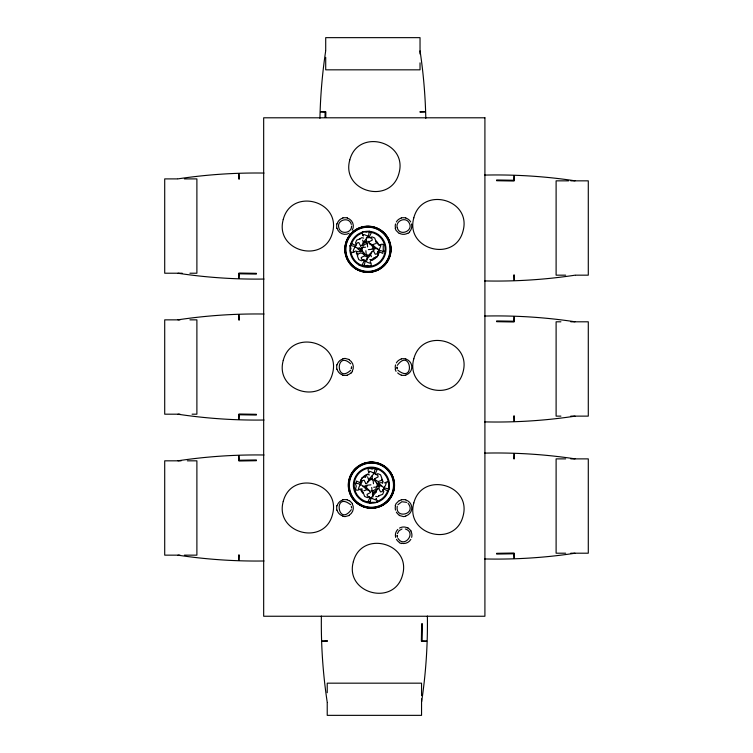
<?xml version="1.0" encoding="UTF-8"?>
<svg xmlns="http://www.w3.org/2000/svg" width="753" height="753" viewBox="0 0 753 753"><rect width="100%" height="100%" fill="white"/><g stroke="black" fill="none" stroke-linecap="round" stroke-linejoin="round"><path stroke-width="1.13" d="M324.995 117.374L325.127 111.896M325.748 117.393L325.88 111.915L320.552 111.773L325.127 111.981M422.122 641.019L422.414 623.719L421.661 623.719L421.369 641.085L426.706 641.227L422.122 641.104M239.03 273.8L238.842 278.375L238.965 273.047L256.34 273.33L256.34 274.092L238.946 273.8M239.03 414.762L238.842 419.346L238.965 414.009L256.34 414.301L256.34 415.054L238.946 414.762M513.97 180.259L514.158 175.684L514.035 181.021L496.66 180.729L496.66 179.976L514.054 180.268M513.97 321.23L514.158 316.646L514.035 321.983L496.66 321.691L496.66 320.938L514.054 321.23M365.563 477.393L365.657 475.727L367.586 474.437L369.507 474.917M372.133 475.905L372.208 480.028M366.438 237.459L366.353 243.228M367.04 260.199L367.125 254.429M372.895 496.999L372.989 491.229M336.723 223.839L336.723 228.31M351.566 226.069C351.867 233.298 340.403 234.898 338.812 227.745C336.356 219.801 349.467 216.29 351.312 224.394M336.723 364.8L336.723 369.271M336.723 505.734L336.723 510.205M397.264 506.298C394.92 519.608 416.814 514.12 408.098 503.399M356.79 251.173L356.31 253.102L357.6 255.022M362.089 488.81L361.609 490.74L362.899 492.66M382.543 483.285L383.032 481.365L381.743 479.435M368.311 236.48L369.384 231.209L366.297 232.301L364.113 231.67L362.362 232.056L362.259 233.938L363.322 236.028M365.167 261.187L364.094 266.458L367.182 265.357L369.365 265.997L371.116 265.611L371.21 263.719L370.156 261.63M374.166 473.279L375.239 468.008L372.151 469.1L369.968 468.47L368.226 468.855L368.123 470.738L369.186 472.828M371.031 497.987L369.958 503.258L371.803 502.307L376.971 502.411L377.074 500.519L376.02 498.43M397.273 365.365C410.78 347.058 415.703 384.463 397.923 370.269M351.312 509.649C337.805 527.957 332.882 490.542 350.663 504.736M395.184 505.734L396.05 503.653L399.212 500.5M397.415 533.576L399.081 530.677L401.989 529.001M375.926 492.133L377.093 489.403L379.456 487.671M354.079 251.973L353.148 251.276L353.722 249.403L357.214 242.88L358.776 242.56L360.546 245.911M379.277 249.572L376.82 253.94L375.258 254.26L373.488 250.918M359.388 489.61L358.447 488.913L359.021 487.04L362.513 480.518L364.085 480.198L365.854 483.548M385.254 482.494L386.195 483.191L385.621 485.064L382.129 491.577L380.557 491.897L378.787 488.556M368.819 237.901L371.398 232.536L369.459 232.319M364.659 259.766L362.08 265.131L364.019 265.348M375.21 473.825L377.253 469.335L375.323 469.119M369.987 497.432L367.944 501.931L369.874 502.147M362.852 235.407L363.548 234.475L365.421 235.049L371.935 238.541L372.264 240.103L368.914 241.873M370.627 262.251L369.93 263.192L368.057 262.618L361.544 259.126L361.214 257.554L364.565 255.785M368.716 472.206L369.412 471.274L371.285 471.849L377.799 475.341L378.119 476.903L374.778 478.673M376.481 499.051L375.785 499.992L371.728 498.364L371.662 497.14L376.095 492.133L373.064 492.82M350.663 370.269C335.49 384.444 335.49 349.627 350.663 363.803M351.162 373.14L352.536 371.351M397.923 504.736L401.848 501.724L406.761 502.373M363.407 254.279L364.226 253.234L359.172 247.841M375.926 480.179L375.107 481.223L379.408 485.93M366.287 241.252L361.581 245.553M367.191 256.406L371.897 252.104M371.455 478.804L367.445 482.353M373.046 493.206L377.752 488.904M407.834 233.543L409.623 232.178M360.668 246.212L362.24 245.054L363.407 242.325L362.635 240.132M374.156 250.043L371.794 251.775L370.627 254.495L371.398 256.698M365.967 483.84L367.549 482.692L368.706 479.962L367.577 476.865M359.802 238.927L361.722 237.637L363.652 238.117M373.676 258.74L371.756 260.03L369.827 259.54M379.54 495.54L377.62 496.829L375.691 496.34M370.429 492.584L367.078 494.354L367.398 495.926L371.766 498.382M355.755 250.975L352.611 252.556L350.729 252.462L350.343 250.711L350.973 248.528L349.881 245.44L355.152 246.513M379.333 245.327L381.423 244.264L383.305 244.367L383.211 249.544L384.152 251.389L378.881 250.316M360.009 489.139L357.91 490.194L356.028 490.09L355.642 488.349L356.282 486.165L355.181 483.078L360.452 484.151M384.632 482.965L386.722 481.901L388.614 482.005L388.51 487.172L389.461 489.017L384.19 487.944M369.996 237.797L371.982 236.856L374.712 238.023L376.152 241.929M363.483 259.86L361.496 260.802L358.767 259.634L357.327 255.738L357.882 254.053L360.979 252.923L363.708 254.09L365.44 256.453M375.86 474.597L377.846 473.656L380.566 474.823L382.006 478.729L381.46 480.405L378.354 481.534L375.625 480.367L374.476 478.795M369.337 496.66L367.351 497.601L364.631 496.434L363.191 492.537M349.373 515.447L345.062 516.605L342.831 516.304M375.596 243.605L372.5 244.734L369.77 243.567L368.038 241.205M363.746 490.852L366.843 489.723L369.572 490.89L370.721 492.471M397.245 227.754C395.109 220.958 405.707 216.271 409.124 222.841C414.037 230.907 399.504 236.931 397.273 227.745M397.245 368.725L397.019 367.04L397.273 368.716M351.322 506.298L351.566 507.974M397.396 536.927L397.151 535.251L397.415 536.927M360.602 238.673L356.696 240.113L355.529 242.843L356.47 244.829M373.432 258.157L377.338 256.717L378.505 253.987L377.564 252.001M365.902 476.31L361.995 477.75L360.838 480.48L361.779 482.457M378.74 495.785L382.637 494.345L383.804 491.624L382.863 489.638M366.278 241.638L363.247 242.325L367.68 237.317L367.605 236.094M367.2 256.02L370.231 255.333L365.798 260.34L365.864 261.564M372.133 478.437L369.102 479.124L373.535 474.117L373.469 472.893M367.21 486.109L363.087 486.184M377.432 485.986L381.555 485.911M342.831 217.739L347.293 217.739M401.293 217.739L405.754 217.739M342.831 358.701L345.062 358.409L349.373 359.567M401.293 358.701L405.754 358.701M347.293 375.371L342.831 375.371M405.754 375.371L401.293 375.371M342.831 499.634L347.293 499.634M401.293 499.634L405.754 499.634M405.754 516.304L403.523 516.605L399.212 515.447M361.478 247.615L365.629 247.2M368.405 249.629L373.592 249.102M366.777 485.252L370.937 484.838M373.704 487.257L378.9 486.739M354.767 247.21L355.99 247.144L360.998 251.577L360.311 248.546L357.506 248.179M376.528 248.641L373.723 248.274L373.036 245.243L378.044 249.685L379.267 249.61L380.886 245.553L379.954 244.857M357.082 251.803L360.998 251.577M379.023 485.911L378.335 482.88L382.251 482.664M360.066 484.847L361.299 484.781L366.306 489.215L365.619 486.184M384.567 487.247L383.343 487.313L378.335 482.88M238.946 460.243L256.34 459.951L256.34 460.714L238.965 460.996L238.833 455.669L239.03 460.243M513.97 553.784L514.158 558.359L514.035 553.022L496.66 553.314L496.66 554.067L514.054 553.775M177.284 178.894L164.709 178.894L164.709 273.217L177.284 273.217M184.381 178.894L196.891 178.894L196.891 273.217L189.916 273.217M568.619 180.842L556.109 180.842L556.109 275.165L565.654 275.165M570.793 180.842L575.198 180.842A527.288 527.288 0 0 0 484.621 175.091M575.716 180.842L588.291 180.842L588.291 275.165L575.716 275.165M182.207 273.217L177.802 273.217A527.288 527.288 0 0 0 264.002 279.052M177.284 319.856L164.709 319.856L164.709 414.188L177.284 414.188M180.005 319.856L177.802 319.856A527.288 527.288 0 0 1 264.002 314.02M189.916 319.856L196.891 319.856L196.891 414.188L192.09 414.188M560.91 321.804L556.109 321.804L556.109 416.127L560.91 416.127M570.793 321.804L575.198 321.804A527.288 527.288 0 0 0 484.621 316.053M575.716 321.804L588.291 321.804L588.291 416.127L575.716 416.127M180.005 414.188L177.802 414.188A527.288 527.288 0 0 0 264.002 420.023M570.793 416.127L575.198 416.127A527.288 527.288 0 0 1 484.621 421.887M565.654 458.878L556.109 458.878L556.109 553.201L565.654 553.201M570.793 458.878L575.198 458.878A527.288 527.288 0 0 0 484.621 453.118M575.716 458.878L588.291 458.878L588.291 553.201L575.716 553.201M177.284 460.827L164.709 460.827L164.709 555.149L177.284 555.149M181.106 460.827L177.802 460.827A527.288 527.288 0 0 1 264.002 454.991M187.346 460.827L196.891 460.827L196.891 555.149L184.381 555.149M570.793 553.201L575.198 553.201A527.288 527.288 0 0 1 484.621 558.952M180.005 555.149L177.802 555.149A527.288 527.288 0 0 0 264.002 560.985M357.779 248.556L361.901 248.471L360.245 248.208M377.902 248.443L372.133 248.349L374.89 248.998L369.808 243.586M405.33 529.001C416.861 532.456 404.38 548.721 398.055 538.48M399.344 542.725L401.424 543.581M378.335 251.351L382.825 253.403L383.042 251.464M355.698 245.478L351.209 243.426L350.992 245.365M383.644 488.989L388.134 491.031L388.35 489.102M360.998 483.106L356.508 481.063L356.291 483.002M399.212 233.543L396.05 230.39L395.184 228.31M407.975 527.778L411.129 530.931M349.373 500.5L352.536 503.653M365.224 486.174L369.535 490.871M376.434 241.798L377.724 243.727M395.184 369.271L396.05 371.351M372.349 493.959L372.801 495.625M367.097 241.769L367.624 246.956M365.854 250.702L366.382 255.898M373.064 479.605L373.479 483.755M371.718 487.502L372.133 491.653M372.631 494.401L372.697 495.625M421.548 695.678L421.548 683.169L327.226 683.169L327.226 692.713M421.548 698.953L421.548 702.257A527.288 527.288 0 0 0 427.384 616.058M421.548 702.775L421.548 715.35L327.226 715.35L327.226 702.775M420.033 50.225L420.033 37.65L325.71 37.65L325.71 50.225M420.033 54.047L420.033 50.743A527.288 527.288 0 0 1 425.803 118.334M420.033 62.857L420.033 69.831L325.71 69.831L325.71 57.322M352.225 503.832A8.274 8.274 0 0 1 349.204 515.137M342.916 515.965A8.274 8.274 0 0 1 337.071 510.11M337.071 505.828A8.274 8.274 0 0 1 342.916 499.973M347.208 499.973A8.274 8.274 0 0 1 349.204 500.801M410.827 539.383A8.274 8.274 0 0 1 401.518 543.242M399.523 542.414A8.274 8.274 0 0 1 396.492 539.383M395.664 537.388A8.274 8.274 0 0 1 397.81 529.397M399.523 528.079A8.274 8.274 0 0 1 407.797 528.079M410.827 531.11A8.274 8.274 0 0 1 411.656 537.388M405.669 499.973A8.274 8.274 0 0 1 405.669 515.965M399.382 515.137A8.274 8.274 0 0 1 396.36 512.106M395.532 510.11A8.274 8.274 0 0 1 395.532 505.828M399.382 500.801A8.274 8.274 0 0 1 401.377 499.973M347.208 218.078A8.274 8.274 0 0 1 352.225 230.211M349.204 233.242A8.274 8.274 0 0 1 337.071 228.215M337.071 223.933A8.274 8.274 0 0 1 342.916 218.078M411.514 223.933A8.274 8.274 0 0 1 409.378 231.924M407.665 233.242A8.274 8.274 0 0 1 399.382 233.242M395.532 228.215A8.274 8.274 0 0 1 395.532 223.933M396.36 221.937A8.274 8.274 0 0 1 401.377 218.078M405.669 218.078A8.274 8.274 0 0 1 410.696 221.937M405.669 359.04A8.274 8.274 0 0 1 405.669 375.032M401.377 375.032A8.274 8.274 0 0 1 397.669 372.886M395.532 369.177A8.274 8.274 0 0 1 395.532 364.894M396.36 362.899A8.274 8.274 0 0 1 401.377 359.04M349.204 359.868A8.274 8.274 0 0 1 352.225 371.173M350.917 372.886A8.274 8.274 0 0 1 347.208 375.032M342.916 375.032A8.274 8.274 0 0 1 337.071 369.177M337.071 364.894A8.274 8.274 0 0 1 342.916 359.04M177.802 178.894A527.288 527.288 0 0 1 264.002 173.058M575.198 275.165A527.288 527.288 0 0 1 484.621 280.925M319.931 118.334A527.288 527.288 0 0 1 325.71 50.743M378.439 252.114A10.881 10.881 0 0 1 377.79 253.893M375.625 256.989A10.881 10.881 0 0 1 370.749 259.804M375.625 241.6A10.881 10.881 0 0 1 377.357 243.85M366.438 254.853A5.751 5.751 0 0 1 362.946 252.17M362.372 250.787A5.751 5.751 0 0 1 362.372 247.803M362.946 246.419A5.751 5.751 0 0 1 367.925 243.539M369.422 243.737A5.751 5.751 0 0 1 370.805 244.311M372.914 246.419A5.751 5.751 0 0 1 373.488 247.803M369.055 232.112A17.215 17.215 0 0 1 385.141 249.29A17.215 17.215 0 0 1 369.055 266.468A17.215 17.215 0 0 1 350.86 251.54M351.303 244.838A17.215 17.215 0 0 1 362.4 232.988M379.22 252.321A11.69 11.69 0 0 1 370.956 260.585M357.807 255.135A11.69 11.69 0 0 1 356.95 253.29M376.199 241.026A11.69 11.69 0 0 1 378.91 245.299M361.986 490.608A10.881 10.881 0 0 1 361.186 488.885M360.894 482.353A10.881 10.881 0 0 1 361.544 480.565M364.414 476.837A10.881 10.881 0 0 1 365.967 475.745M376.396 482.287A5.751 5.751 0 0 1 376.971 486.654M376.396 488.048A5.751 5.751 0 0 1 371.408 490.928M369.921 490.73A5.751 5.751 0 0 1 368.528 490.156M369.921 479.605A5.751 5.751 0 0 1 372.895 479.605M374.288 480.188A5.751 5.751 0 0 1 375.474 481.101M387.71 490.692A17.215 17.215 0 0 1 376.933 501.47M370.288 502.345A17.215 17.215 0 0 1 354.192 484.791A17.215 17.215 0 0 1 371.031 467.961A17.215 17.215 0 0 1 388.586 484.047M363.144 493.431A11.69 11.69 0 0 1 360.423 489.168M360.122 482.146A11.69 11.69 0 0 1 368.386 473.882M381.526 479.322A11.69 11.69 0 0 1 382.693 482.146M327.226 702.257A527.288 527.288 0 0 1 321.38 616.058M238.965 554.97L238.833 560.307L238.965 554.97M514.167 453.72L514.035 459.048L514.158 453.72M283.25 219.462C274.365 251.333 324.251 264.698 332.487 232.649C341.373 200.778 291.486 187.412 283.25 219.462M283.25 360.423C274.365 392.294 324.251 405.66 332.487 373.62C341.373 341.749 291.486 328.383 283.25 360.423M283.25 501.394C274.365 533.265 324.251 546.631 332.487 514.581C341.373 482.711 291.486 469.345 283.25 501.394M349.778 159.965C340.883 191.846 390.769 205.211 399.005 173.162C407.891 141.291 358.014 127.925 349.778 159.965M351.529 367.04L351.34 368.725L351.566 367.04M353.345 561.71C344.46 593.58 394.346 606.946 402.582 574.897C411.467 543.026 361.591 529.66 353.345 561.71M413.802 217.862C404.916 249.732 454.803 263.098 463.039 231.049C471.924 199.178 422.038 185.812 413.802 217.862M413.802 358.823C404.916 390.694 454.803 404.06 463.039 372.02C471.924 340.149 422.038 326.774 413.802 358.823M413.802 502.995C404.916 534.865 454.803 548.231 463.039 516.182C471.924 484.311 422.038 470.945 413.802 502.995M425.191 111.783L419.854 111.915L425.191 111.773M239.059 179.063L238.833 173.736L239.059 179.063M514.035 274.986L514.158 280.323L514.035 274.986M239.059 320.034L238.833 314.698L239.059 320.034M514.035 415.957L514.158 421.294L514.035 415.957M327.395 640.991L322.058 641.217L327.395 640.991M484.913 117.797L263.672 117.797L263.672 616.246L484.913 616.246L484.913 117.797M356.508 269.085A22.854 22.854 0 0 0 390.779 249.29A22.854 22.854 0 0 0 356.508 229.505A22.854 22.854 0 0 0 356.508 269.085M356.706 268.736A22.449 22.449 0 0 0 390.374 249.29A22.449 22.449 0 0 0 356.706 229.853A22.449 22.449 0 0 0 356.706 268.736M358.908 264.915A18.044 18.044 0 0 0 385.969 249.29A18.044 18.044 0 0 0 358.908 233.675A18.044 18.044 0 0 0 358.908 264.915M356.357 269.329A23.136 23.136 0 0 0 391.071 249.29A23.136 23.136 0 0 0 356.357 229.26A23.136 23.136 0 0 0 356.357 269.329M356.461 269.16A22.938 22.938 0 0 0 390.873 249.29A22.938 22.938 0 0 0 356.461 229.43A22.938 22.938 0 0 0 356.461 269.16M356.884 268.435A22.101 22.101 0 0 0 390.026 249.29A22.101 22.101 0 0 0 356.884 230.154A22.101 22.101 0 0 0 356.884 268.435M355.247 501.329A22.854 22.854 0 0 0 393.48 491.078A22.854 22.854 0 0 0 365.497 463.095A22.854 22.854 0 0 0 355.247 501.329M355.538 501.037A22.449 22.449 0 0 0 393.094 490.975A22.449 22.449 0 0 0 365.6 463.481A22.449 22.449 0 0 0 355.538 501.037M362.391 500.792A18.044 18.044 0 0 0 389.452 485.167A18.044 18.044 0 0 0 362.391 469.543A18.044 18.044 0 0 0 362.391 500.792M359.84 505.207A23.136 23.136 0 0 0 394.544 485.167A23.136 23.136 0 0 0 359.84 465.128A23.136 23.136 0 0 0 359.84 505.207M359.934 505.037A22.938 22.938 0 0 0 394.346 485.167A22.938 22.938 0 0 0 359.934 465.298A22.938 22.938 0 0 0 359.934 505.037M360.358 504.303A22.101 22.101 0 0 0 393.508 485.167A22.101 22.101 0 0 0 360.358 466.032A22.101 22.101 0 0 0 360.358 504.303"/></g></svg>
